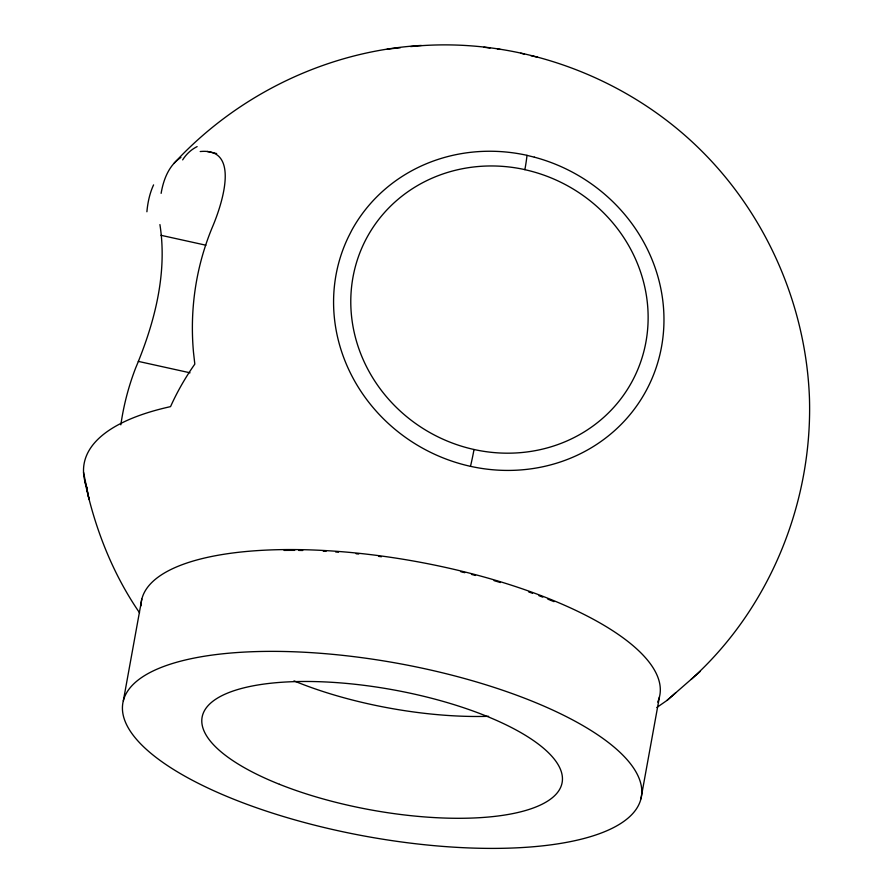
<?xml version="1.0" encoding="UTF-8"?>
<svg xmlns="http://www.w3.org/2000/svg" width="893" height="893" viewBox="0 0 893 893"><rect width="100%" height="100%" fill="white"/><g stroke="black" fill="none" stroke-linecap="round" stroke-linejoin="round"><path stroke-width="1.34" d="M161.12 193.368C163.397 179.75 168.844 165.261 180.933 157.447M123.323 700.905L141.82 599.103M640.928 798.855A263.446 87.938 10.3 0 0 271.215 651.365A263.446 87.938 10.3 0 0 234.234 799.425A263.446 87.938 10.3 0 0 640.928 798.855L659.425 697.053M120.845 424.822A292.725 274.207 28.9 0 1 135.703 367.871C154.534 322.976 167.583 273.459 159.925 224.589M691.048 679.484C769.375 609.115 812.574 503.25 809.46 398.289C806.055 305.64 766.629 215.235 700.692 150.035C625.301 75.403 516.31 35.977 410.668 46.581M174.157 163.173C237.694 94.412 327.709 50.834 421.351 45.443M656.824 707.49L667.015 700.413L675.677 692.812M667.015 700.413L700.335 671.335M387.194 49.137L400.354 47.731M200.222 151.531C241.724 147.401 220.973 206.953 212.512 226.833A292.725 274.207 28.9 0 0 193.48 352.177L194.819 364.11A294.746 264.808 0 0 0 170.541 406.628A344.374 114.951 10.3 0 0 86.945 487.712M497.446 49.059L500.292 49.416M483.939 47.229L490.045 48.021M207.198 151.475L216.653 153.563M160.974 235.294L205.892 245.207M138.315 361.386L190.042 372.805M520.753 53.234L524.437 54.093M530.777 55.623L537.642 57.241M534.371 157.179L527.004 155.382A36.591 3.84 -77.6 0 1 524.872 169.681A150.85 141.306 28.9 0 1 642.625 355.894A150.85 141.306 28.9 0 1 445.094 440.137A150.85 141.306 28.9 0 1 367.269 236.913A150.95 141.407 28.9 0 1 524.883 169.625M139.554 612.788C112.406 573.384 94.725 527.886 84.846 481.193M86.677 487.879L89.066 499.488L83.54 472.297M140.949 605.867A263.446 87.938 10.3 0 1 419.71 562.166A263.446 87.938 10.3 0 1 657.683 702.088M488.605 716.309A182.953 61.07 10.3 0 1 293.976 680.879M284.052 550.412A261.303 87.224 10.3 0 1 294.69 550.367M298.72 550.412A261.303 87.224 10.3 0 1 302.749 550.479M323.299 551.227A261.303 87.224 10.3 0 1 326.034 551.372M335.701 551.997A261.303 87.224 10.3 0 1 338.492 552.198M356.117 553.749A261.303 87.224 10.3 0 1 358.74 554.017M378.71 556.372A261.303 87.224 10.3 0 1 381.434 556.741M460.799 571.71A261.303 87.224 10.3 0 1 464.773 572.692M471.471 574.4A261.303 87.224 10.3 0 1 475.534 575.46M494.052 580.64A261.303 87.224 10.3 0 1 500.415 582.549M528.689 591.903A261.303 87.224 10.3 0 1 532.541 593.298M538.948 595.687A261.303 87.224 10.3 0 1 542.765 597.149M547.8 599.136A261.303 87.224 10.3 0 1 553.973 601.648M474.016 449.525A36.591 3.84 -77.6 0 1 470.499 466.325A167.627 157.023 28.9 0 0 660.853 350.29A167.627 157.023 28.9 0 0 534.371 157.179M470.499 466.336A167.605 157.001 28.9 0 1 348.482 236.745L351.853 230.104A167.728 157.112 28.9 0 1 527.015 155.326M146.898 211.764A358.629 125.813 52 0 1 153.585 184.884M182.652 159.88A358.629 110.777 57.2 0 1 197.13 146.619M279.42 784.288A182.953 61.07 10.3 0 0 561.842 783.887A182.953 61.07 10.3 0 0 305.105 681.471A182.953 61.07 10.3 0 0 279.42 784.288"/></g></svg>
